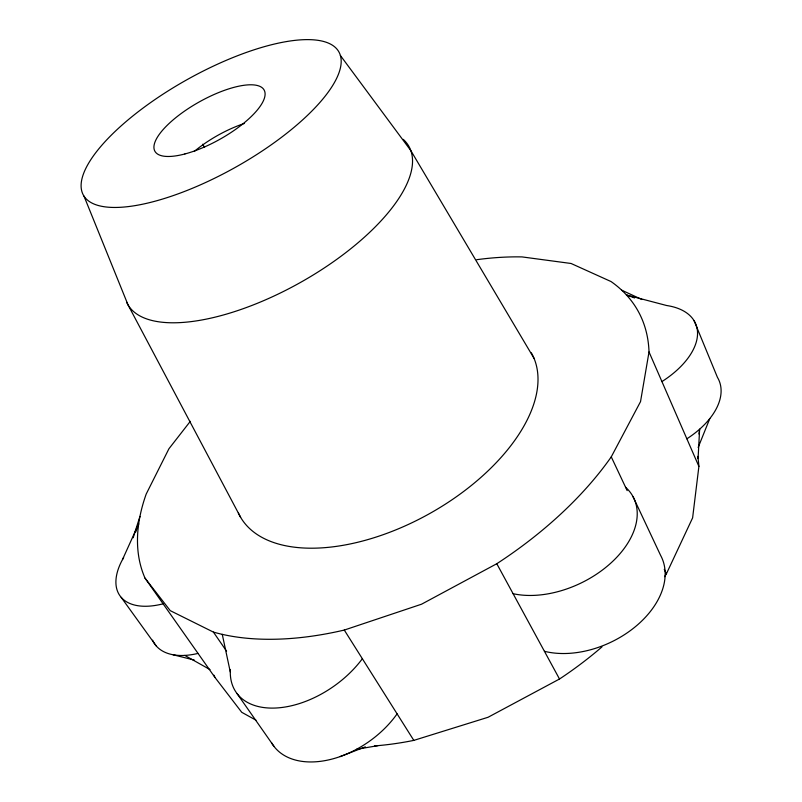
<?xml version="1.0" encoding="UTF-8"?>
<svg xmlns="http://www.w3.org/2000/svg" width="802" height="802" viewBox="0 0 802 802"><rect width="100%" height="100%" fill="white"/><g stroke="black" fill="none" stroke-linecap="round" stroke-linejoin="round"><path stroke-width="1.2" d="M698.081 458.554L699.625 429.19L698.983 434.022M697.75 456.358A268.048 163.738 -29.3 0 1 698.893 466.413L692.617 517.861L666.382 573.861A268.048 163.738 -29.3 0 1 664.547 576.698M476.709 259.698A280.54 152.611 -29.3 0 1 522.052 256.911L571.084 263.487L611.024 281.542A280.54 152.611 -29.3 0 1 649.018 351.948L640.527 401.632L611.264 456.869A280.54 152.611 -29.3 0 1 496.789 563.726L421.561 604.197L344.289 630.061A280.54 152.611 -29.3 0 1 213.412 632.096L170.255 610.653L145.032 578.162A280.54 152.611 -29.3 0 1 146.195 494.062L168.931 448.759L190.315 421.321M133.152 537.781L139.949 516.438M135.718 531.997L138.696 523.776L122.485 559.596M698.151 447.476L709.8 418.564M601.951 646.913A268.048 163.738 -29.3 0 1 559.505 679.013L488.047 717.279L413.812 740.386A268.048 163.738 -29.3 0 1 374.534 745.92M340.038 756.617L365.341 746.873M356.469 749.329L378.013 745.639M173.001 654.733L194.355 660.096M634.562 297.933L626.432 294.956L666.622 305.512A76.04 41.975 -22.9 0 1 661.931 381.592M621.68 290.164L641.901 299.527M255.968 720.166L241.743 712.306L214.906 677.369L145.032 578.162M184.771 655.404L210.004 669.58M340.379 55.478A146.445 50.055 -29.3 0 1 159.097 200.079A146.445 50.055 -29.3 0 1 133.984 115.047A146.445 50.055 -29.3 0 1 340.379 55.478L410.814 150.586L534.082 358.444M121.192 597.36L156.149 645.831M237.081 693.62L274.033 746.451M213.412 632.096L226.565 651.144M344.289 630.061L413.812 740.386M202.705 144.22L204.54 147.458M496.789 563.726L559.505 679.013M240.62 517.32L128.089 305.021L83.999 196.129M611.264 456.869L627.164 490.613M664.256 569.36L666.382 573.861M632.958 496.528L660.597 555.355A82.285 55.087 -25.5 0 1 635.455 626.633A82.285 55.087 -25.5 0 1 544.438 651.304M649.018 351.948L698.893 466.413M694.081 320.71L717.429 377.331A74.335 43.468 -22.3 0 1 686.863 438.804M222.264 634.352L230.294 671.986M403.246 139.368A161.272 65.553 -29.3 0 1 307.196 278.585A161.272 65.553 -29.3 0 1 126.505 301.983M531.355 352.84A167.027 90.155 -29.3 0 1 426.864 515.115A167.027 90.155 -29.3 0 1 238.334 512.919M362.354 658.723A82.756 50.666 -34.8 0 1 278.525 707.835A82.756 50.666 -34.8 0 1 230.364 669.73M163.097 603.816A72.681 38.536 -35 0 1 123.628 557.57M625.58 487.245A84.41 53.483 -25.9 0 1 612.578 561.47A84.41 53.483 -25.9 0 1 513.09 593.691M214.906 677.369A268.048 163.738 -29.3 0 1 213.923 675.184M198.024 653.399A71.117 39.98 -35.5 0 1 152.601 640.227M397.1 713.86A80.731 52.24 -35.4 0 1 329.121 759.785A80.731 52.24 -35.4 0 1 271.487 742.612M194.164 151.518A61.794 22.426 -29.3 0 1 244.51 123.408M184.911 153.954A62.596 21.333 -29.3 0 0 264.981 92.541A62.596 21.333 -29.3 0 0 178.676 115.398A62.596 21.333 -29.3 0 0 184.911 153.954"/></g></svg>
